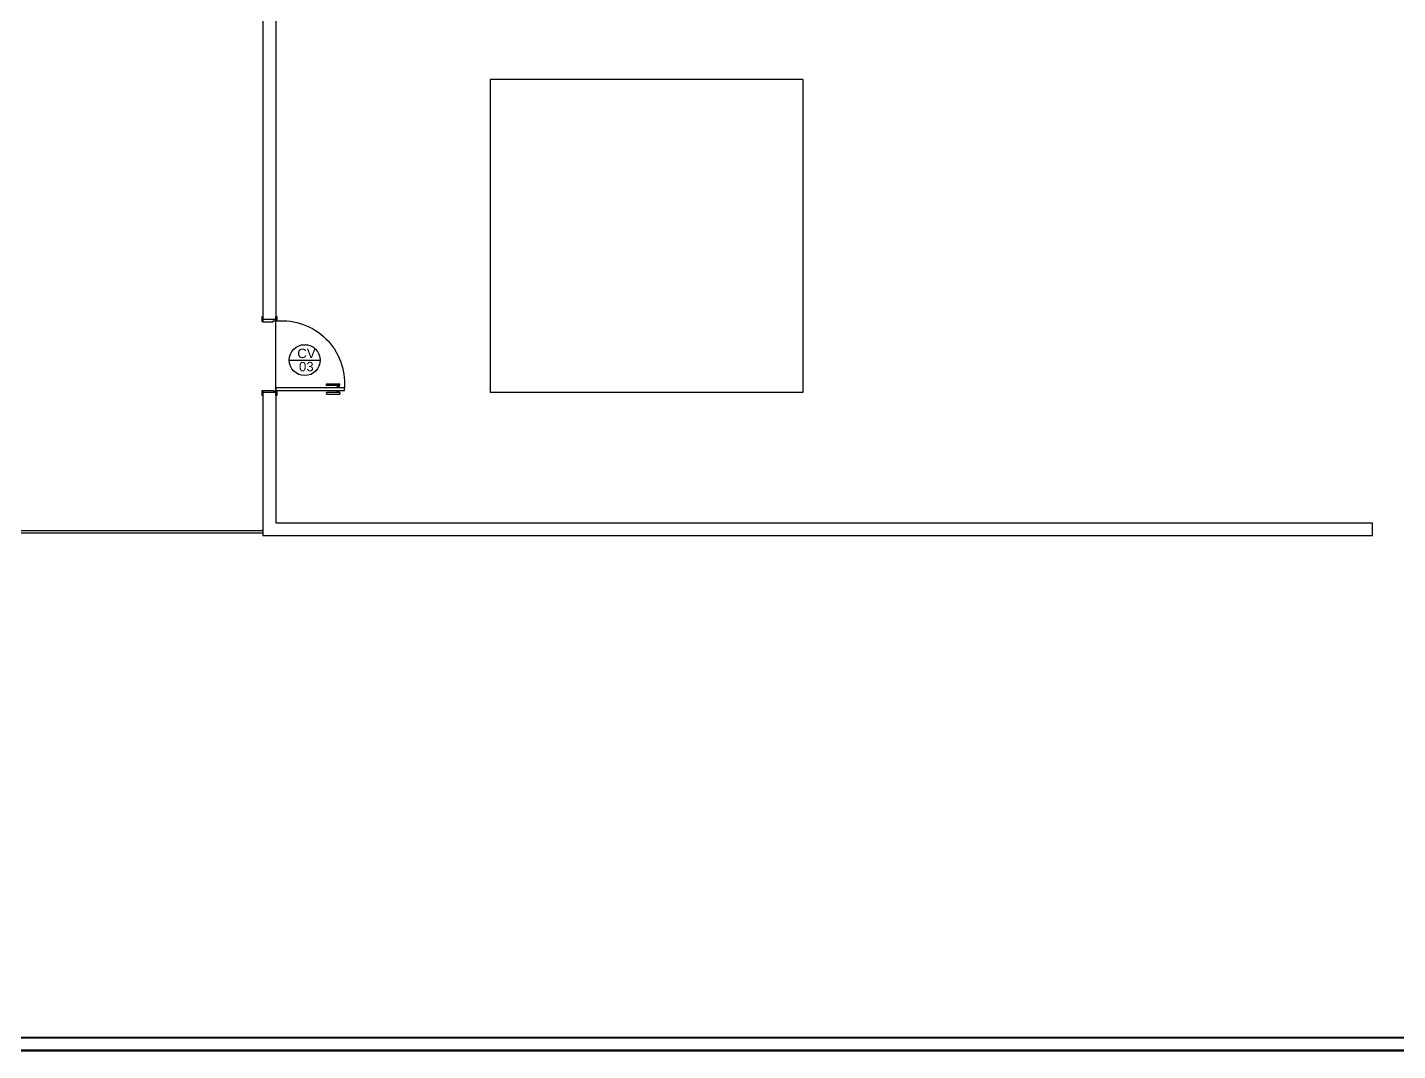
# Model space of a CAD drawing. Header units: millimetres. Extents: x 2125 to 3408, y 1171 to 1686.
# Drawn here: x 2156.87 to 2172.87, y 1437.1 to 1449.04 of the extents above; entities that cross this region are included whole.
import ezdxf

# ---------------------------------------------------------------- set-up
doc = ezdxf.new("R2010")
doc.units = ezdxf.units.MM
for name, color, linetype in [('ESQUADRIAS', 7, 'Continuous'), ('PAREDE', 4, 'Continuous'), ('soleira piso', 7, 'Continuous'), ('TEXTO01', 7, 'Continuous')]:
    doc.layers.add(name, color=color, linetype=linetype)
doc.styles.add('TEXTO1', font='swissko.ttf', dxfattribs={"width": 0.6, "height": 0.1})

# ---------------------------------------------------------------- blocks, each defined once
blk = doc.blocks.new('P80_02')
at = {"layer": 'ESQUADRIAS', "color": 3, "linetype": 'Continuous'}
for p, q in [((-0.02, 0.67), (-0.02, 0.821)), ((0, 0.821), (0, 0.67)), ((0.023, 0.78), (0.023, 0.82)), ((0.057, 0.78), (0.057, 0.82)), ((0.08, 0.821), (0.08, 0.67)), ((0.1, 0.67), (0.1, 0.821)), ((-0.003, 0.667), (-0.017, 0.667)), ((0.083, 0.667), (0.097, 0.667))]:
    blk.add_line(p, q, dxfattribs=at)
at = {"layer": 'ESQUADRIAS', "color": 3}
for p, q in [((0, 0.821), (-0.02, 0.821)), ((0, 0.81), (0.023, 0.81)), ((0, 0.8), (0.023, 0.8)), ((0.023, 0.82), (0.025, 0.82)), ((0.057, 0.82), (0.055, 0.82)), ((0.08, 0.81), (0.057, 0.81)), ((0.08, 0.8), (0.057, 0.8)), ((0.08, 0.821), (0.1, 0.821)), ((0, 0.79), (0.023, 0.79)), ((0.023, 0.78), (0.025, 0.78)), ((0.057, 0.78), (0.055, 0.78)), ((0.08, 0.79), (0.057, 0.79))]:
    blk.add_line(p, q, dxfattribs=at)
at = {"layer": 'ESQUADRIAS', "color": 2}
for p, q in [((0.025, 0.075), (0.025, 0.875)), ((0.025, 0.875), (0.055, 0.875)), ((0.055, 0.875), (0.055, 0.075)), ((0.055, 0.075), (0.025, 0.075))]:
    blk.add_line(p, q, dxfattribs=at)
at = {"layer": 'ESQUADRIAS'}
for p, q in [((0.016, 0.059), (0.016, 0.062)), ((0.032, 0.074), (0.029, 0.074))]:
    blk.add_line(p, q, dxfattribs=at)
at = {"layer": 'ESQUADRIAS', "color": 3}
for points in [[(0.015, 0.085), (-0.035, 0.085), (-0.035, 0.075), (0.015, 0.075)], [(0.885, 0.085), (0.835, 0.085), (0.835, 0.075), (0.885, 0.075)], [(0.025, -0.075), (0, -0.075), (-0.035, -0.075), (-0.035, -0.085), (0.025, -0.085)], [(0.885, -0.075), (0.825, -0.075), (0.825, -0.085), (0.885, -0.085)]]:
    blk.add_lwpolyline(points, close=True, dxfattribs=at)
at = {"layer": 'ESQUADRIAS', "color": 2}
for points in [[(0.025, 0.045), (0.015, 0.045), (0.015, 0.075), (0, 0.075), (0, -0.075), (0.025, -0.075)], [(0.825, 0.045), (0.835, 0.045), (0.835, 0.075), (0.85, 0.075), (0.85, -0.075), (0.825, -0.075)]]:
    blk.add_lwpolyline(points, close=True, dxfattribs=at)
at = {"layer": 'ESQUADRIAS', "color": 1}
for points in [[(0.016, 0.071, -0.236068), (0.015, 0.073), (0.015, 0.07), (0.015, 0.05), (0.016, 0.05)], [(0.02, 0.074, 0.236068), (0.017, 0.075), (0.02, 0.075), (0.04, 0.075), (0.04, 0.074)]]:
    blk.add_lwpolyline(points, format="xyb", close=True, dxfattribs=at)
at = {"layer": 'ESQUADRIAS'}
for points in [[(0.017, 0.063), (0.016, 0.062), (0.016, 0.062)], [(0.017, 0.058), (0.016, 0.059), (0.016, 0.059)], [(0.017, 0.06), (0.017, 0.06), (0.017, 0.058), (0.017, 0.058), (0.017, 0.063), (0.017, 0.063), (0.017, 0.06), (0.017, 0.06)], [(0.028, 0.073), (0.029, 0.074), (0.029, 0.074)], [(0.03, 0.073), (0.03, 0.073), (0.033, 0.073), (0.033, 0.073), (0.028, 0.073), (0.028, 0.073), (0.03, 0.073), (0.03, 0.073)], [(0.033, 0.073), (0.032, 0.074), (0.032, 0.074)]]:
    blk.add_lwpolyline(points, dxfattribs=at)
at = {"layer": 'ESQUADRIAS', "color": 1}
blk.add_circle((0.017, 0.073), 0.0025, dxfattribs=at)
at = {"layer": 'ESQUADRIAS'}
blk.add_arc((0.108, 0.148), 0.729, 355.0636, 94.2065, dxfattribs=at)
at = {"layer": 'ESQUADRIAS', "color": 3, "linetype": 'Continuous'}
for centre, start, end in [((-0.017, 0.67), 180, 260.5377), ((-0.003, 0.67), 260.5377, 360), ((0.083, 0.67), 180, 279.4623), ((0.097, 0.67), 279.4623, 0)]:
    blk.add_arc(centre, 0.003, start, end, dxfattribs=at)

msp = doc.modelspace()

# ---------------------------------------------------------------- linework, layer by layer
at = {"linetype": 'Continuous'}
for p, q in [((2162.2741, 1448.4305), (2162.2741, 1444.7805)), ((2165.9241, 1448.4305), (2162.2741, 1448.4305)), ((2165.9241, 1448.4305), (2165.9241, 1444.7805)), ((2165.9241, 1444.7805), (2162.2741, 1444.7805))]:
    msp.add_line(p, q, dxfattribs=at)
for p, q in [((2152.4241, 1443.1721), (2159.6241, 1443.1721)), ((2152.4241, 1443.1421), (2159.6241, 1443.1421))]:
    msp.add_line(p, q)
at = {"lineweight": 50}
msp.add_lwpolyline([(2125.1992, 1464.2274), (2125.1992, 1437.1057), (2185.6413, 1437.1035), (2186.2644, 1460.9274), (2125.1992, 1464.2274)], dxfattribs=at)
msp.add_lwpolyline([(2125.3492, 1464.0691), (2125.3492, 1437.2557), (2185.4951, 1437.2535), (2186.1106, 1460.7855)], close=True, dxfattribs=at)
at = {"layer": 'PAREDE', "linetype": 'Continuous'}
for p, q in [((2159.6241, 1452.7105), (2159.6241, 1445.6655)), ((2159.7741, 1450.7605), (2159.7741, 1445.6655)), ((2159.6241, 1444.7455), (2159.6241, 1443.1105)), ((2159.7741, 1444.7455), (2159.7741, 1443.2605)), ((2159.7741, 1443.2605), (2172.5741, 1443.2605)), ((2159.6241, 1443.1105), (2172.5741, 1443.1105))]:
    msp.add_line(p, q, dxfattribs=at)
at = {"layer": 'PAREDE'}
msp.add_line((2172.5741, 1443.1105), (2172.5741, 1443.2605), dxfattribs=at)
at = {"layer": 'soleira piso'}
msp.add_line((2159.7741, 1444.7955), (2159.7741, 1445.6155), dxfattribs=at)
at = {"layer": 'TEXTO01'}
msp.add_line((2159.9307, 1445.1579), (2160.2915, 1445.1579), dxfattribs=at)
msp.add_circle((2160.1111, 1445.1579), 0.1804, dxfattribs=at)

# ---------------------------------------------------------------- block references
at = {"layer": 'ESQUADRIAS', "xscale": -1, "rotation": 270}
msp.add_blockref('P80_02', (2159.6991, 1444.7805), dxfattribs=at)

# ---------------------------------------------------------------- texts
at = {"layer": 'TEXTO01', "ltscale": 0.0001, "char_height": 0.11, "width": 0.330365, "attachment_point": 1, "style": 'TEXTO1'}
for s, insert in [('{\\fSansSerif|b0|i0|c2|p2;\\W1;CV}', (2160.0245, 1445.2918)), ('{\\fSansSerif|b0|i0|c2|p2;\\W1;03}', (2160.0445, 1445.1374))]:
    msp.add_mtext(s, dxfattribs=dict(at, insert=insert))

doc.saveas('drawing.dxf')
